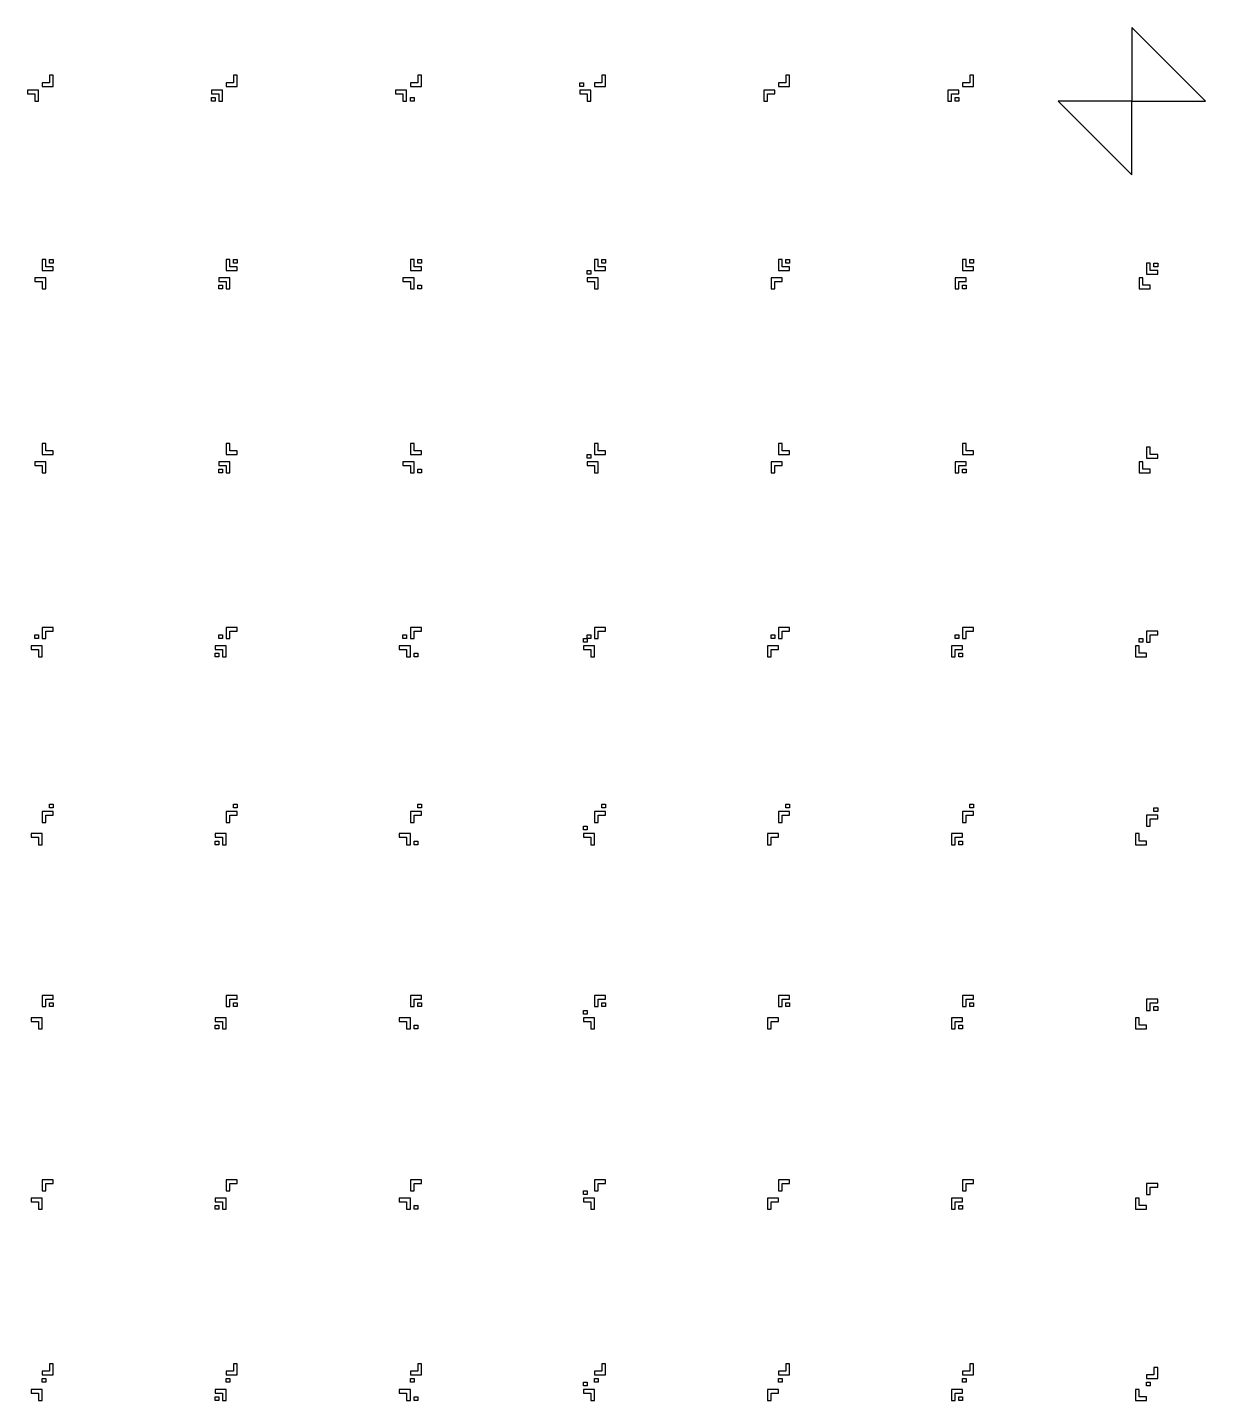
# Model space of a CAD drawing. Extents: x -1486 to 1662, y -1587 to 1493.
# Drawn here: x 954 to 1594, y 747 to 1493 of the extents above; entities that cross this region are included whole.
import ezdxf

# ---------------------------------------------------------------- set-up
doc = ezdxf.new("R2010")
doc.units = 0
doc.header["$MEASUREMENT"] = 0
doc.layers.add('255', color=7, linetype='CONTINUOUS')

msp = doc.modelspace()

# ---------------------------------------------------------------- linework, layer by layer
at = {"layer": '255', "color": 7, "linetype": 'Continuous', "ltscale": 0.75, "flags": 128}
for points in [[(1554.2798, 1452.710775), (1554.2798, 1452.710775), (1594.2798, 1452.710775), (1594.2798, 1452.710775), (1594.2798, 1452.710775), (1554.2798, 1492.710775), (1554.2798, 1492.710775), (1554.2798, 1452.710775)], [(966.2798, 1462.710775), (962.2798, 1462.710775), (962.2798, 1460.710775), (968.2798, 1460.710775), (968.2798, 1466.710775), (966.2798, 1466.710775), (966.2798, 1462.710775)], [(1066.2798, 1462.710775), (1062.2798, 1462.710775), (1062.2798, 1460.710775), (1068.2798, 1460.710775), (1068.2798, 1466.710775), (1066.2798, 1466.710775), (1066.2798, 1462.710775)], [(1166.2798, 1462.710775), (1162.2798, 1462.710775), (1162.2798, 1460.710775), (1168.2798, 1460.710775), (1168.2798, 1466.710775), (1166.2798, 1466.710775), (1166.2798, 1462.710775)], [(1254.2798, 1462.710775), (1256.2798, 1462.710775), (1256.2798, 1460.710775), (1254.2798, 1460.710775), (1254.2798, 1462.710775)], [(1266.2798, 1462.710775), (1262.2798, 1462.710775), (1262.2798, 1460.710775), (1268.2798, 1460.710775), (1268.2798, 1466.710775), (1266.2798, 1466.710775), (1266.2798, 1462.710775)], [(1366.2798, 1462.710775), (1362.2798, 1462.710775), (1362.2798, 1460.710775), (1368.2798, 1460.710775), (1368.2798, 1466.710775), (1366.2798, 1466.710775), (1366.2798, 1462.710775)], [(1466.2798, 1462.710775), (1462.2798, 1462.710775), (1462.2798, 1460.710775), (1468.2798, 1460.710775), (1468.2798, 1466.710775), (1466.2798, 1466.710775), (1466.2798, 1462.710775)], [(958.2798, 1456.710775), (958.2798, 1452.710775), (960.2798, 1452.710775), (960.2798, 1458.710775), (954.2798, 1458.710775), (954.2798, 1456.710775), (958.2798, 1456.710775)], [(1060.2798, 1458.710775), (1054.2798, 1458.710775), (1054.2798, 1456.710775), (1058.2798, 1456.710775), (1058.2798, 1452.710775), (1060.2798, 1452.710775), (1060.2798, 1458.710775)], [(1054.2798, 1454.710775), (1056.2798, 1454.710775), (1056.2798, 1452.710775), (1054.2798, 1452.710775), (1054.2798, 1454.710775)], [(1158.2798, 1456.710775), (1158.2798, 1452.710775), (1160.2798, 1452.710775), (1160.2798, 1458.710775), (1154.2798, 1458.710775), (1154.2798, 1456.710775), (1158.2798, 1456.710775)], [(1162.2798, 1454.710775), (1164.2798, 1454.710775), (1164.2798, 1452.710775), (1162.2798, 1452.710775), (1162.2798, 1454.710775)], [(1260.2798, 1458.710775), (1254.2798, 1458.710775), (1254.2798, 1456.710775), (1258.2798, 1456.710775), (1258.2798, 1452.710775), (1260.2798, 1452.710775), (1260.2798, 1458.710775)], [(1354.2798, 1458.710775), (1354.2798, 1452.710775), (1356.2798, 1452.710775), (1356.2798, 1456.710775), (1360.2798, 1456.710775), (1360.2798, 1458.710775), (1354.2798, 1458.710775)], [(1456.2798, 1456.710775), (1460.2798, 1456.710775), (1460.2798, 1458.710775), (1454.2798, 1458.710775), (1454.2798, 1452.710775), (1456.2798, 1452.710775), (1456.2798, 1456.710775)], [(1458.2798, 1454.710775), (1460.2798, 1454.710775), (1460.2798, 1452.710775), (1458.2798, 1452.710775), (1458.2798, 1454.710775)], [(962.2798, 1360.710775), (968.2798, 1360.710775), (968.2798, 1362.710775), (964.2798, 1362.710775), (964.2798, 1366.710775), (962.2798, 1366.710775), (962.2798, 1360.710775)], [(966.2798, 1366.710775), (968.2798, 1366.710775), (968.2798, 1364.710775), (966.2798, 1364.710775), (966.2798, 1366.710775)], [(1062.2798, 1360.710775), (1068.2798, 1360.710775), (1068.2798, 1362.710775), (1064.2798, 1362.710775), (1064.2798, 1366.710775), (1062.2798, 1366.710775), (1062.2798, 1360.710775)], [(1066.2798, 1366.710775), (1068.2798, 1366.710775), (1068.2798, 1364.710775), (1066.2798, 1364.710775), (1066.2798, 1366.710775)], [(1162.2798, 1360.710775), (1168.2798, 1360.710775), (1168.2798, 1362.710775), (1164.2798, 1362.710775), (1164.2798, 1366.710775), (1162.2798, 1366.710775), (1162.2798, 1360.710775)], [(1166.2798, 1366.710775), (1168.2798, 1366.710775), (1168.2798, 1364.710775), (1166.2798, 1364.710775), (1166.2798, 1366.710775)], [(1262.2798, 1360.710775), (1268.2798, 1360.710775), (1268.2798, 1362.710775), (1264.2798, 1362.710775), (1264.2798, 1366.710775), (1262.2798, 1366.710775), (1262.2798, 1360.710775)], [(1266.2798, 1366.710775), (1268.2798, 1366.710775), (1268.2798, 1364.710775), (1266.2798, 1364.710775), (1266.2798, 1366.710775)], [(1362.2798, 1360.710775), (1368.2798, 1360.710775), (1368.2798, 1362.710775), (1364.2798, 1362.710775), (1364.2798, 1366.710775), (1362.2798, 1366.710775), (1362.2798, 1360.710775)], [(1366.2798, 1366.710775), (1368.2798, 1366.710775), (1368.2798, 1364.710775), (1366.2798, 1364.710775), (1366.2798, 1366.710775)], [(1462.2798, 1360.710775), (1468.2798, 1360.710775), (1468.2798, 1362.710775), (1464.2798, 1362.710775), (1464.2798, 1366.710775), (1462.2798, 1366.710775), (1462.2798, 1360.710775)], [(1466.2798, 1366.710775), (1468.2798, 1366.710775), (1468.2798, 1364.710775), (1466.2798, 1364.710775), (1466.2798, 1366.710775)], [(1258.2798, 1360.710775), (1260.2798, 1360.710775), (1260.2798, 1358.710775), (1258.2798, 1358.710775), (1258.2798, 1360.710775)], [(1562.2798, 1358.710775), (1568.2798, 1358.710775), (1568.2798, 1360.710775), (1564.2798, 1360.710775), (1564.2798, 1364.710775), (1562.2798, 1364.710775), (1562.2798, 1358.710775)], [(1566.2798, 1364.710775), (1568.2798, 1364.710775), (1568.2798, 1362.710775), (1566.2798, 1362.710775), (1566.2798, 1364.710775)], [(962.2798, 1354.710775), (962.2798, 1350.710775), (964.2798, 1350.710775), (964.2798, 1356.710775), (958.2798, 1356.710775), (958.2798, 1354.710775), (962.2798, 1354.710775)], [(1064.2798, 1356.710775), (1058.2798, 1356.710775), (1058.2798, 1354.710775), (1062.2798, 1354.710775), (1062.2798, 1350.710775), (1064.2798, 1350.710775), (1064.2798, 1356.710775)], [(1058.2798, 1352.710775), (1060.2798, 1352.710775), (1060.2798, 1350.710775), (1058.2798, 1350.710775), (1058.2798, 1352.710775)], [(1162.2798, 1354.710775), (1162.2798, 1350.710775), (1164.2798, 1350.710775), (1164.2798, 1356.710775), (1158.2798, 1356.710775), (1158.2798, 1354.710775), (1162.2798, 1354.710775)], [(1166.2798, 1352.710775), (1168.2798, 1352.710775), (1168.2798, 1350.710775), (1166.2798, 1350.710775), (1166.2798, 1352.710775)], [(1264.2798, 1356.710775), (1258.2798, 1356.710775), (1258.2798, 1354.710775), (1262.2798, 1354.710775), (1262.2798, 1350.710775), (1264.2798, 1350.710775), (1264.2798, 1356.710775)], [(1358.2798, 1356.710775), (1358.2798, 1350.710775), (1360.2798, 1350.710775), (1360.2798, 1354.710775), (1364.2798, 1354.710775), (1364.2798, 1356.710775), (1358.2798, 1356.710775)], [(1460.2798, 1354.710775), (1464.2798, 1354.710775), (1464.2798, 1356.710775), (1458.2798, 1356.710775), (1458.2798, 1350.710775), (1460.2798, 1350.710775), (1460.2798, 1354.710775)], [(1462.2798, 1352.710775), (1464.2798, 1352.710775), (1464.2798, 1350.710775), (1462.2798, 1350.710775), (1462.2798, 1352.710775)], [(1558.2798, 1350.710775), (1564.2798, 1350.710775), (1564.2798, 1352.710775), (1560.2798, 1352.710775), (1560.2798, 1356.710775), (1558.2798, 1356.710775), (1558.2798, 1350.710775)], [(964.2798, 1262.710775), (964.2798, 1266.710775), (962.2798, 1266.710775), (962.2798, 1260.710775), (968.2798, 1260.710775), (968.2798, 1262.710775), (964.2798, 1262.710775)], [(1064.2798, 1262.710775), (1064.2798, 1266.710775), (1062.2798, 1266.710775), (1062.2798, 1260.710775), (1068.2798, 1260.710775), (1068.2798, 1262.710775), (1064.2798, 1262.710775)], [(1164.2798, 1262.710775), (1164.2798, 1266.710775), (1162.2798, 1266.710775), (1162.2798, 1260.710775), (1168.2798, 1260.710775), (1168.2798, 1262.710775), (1164.2798, 1262.710775)], [(1264.2798, 1262.710775), (1264.2798, 1266.710775), (1262.2798, 1266.710775), (1262.2798, 1260.710775), (1268.2798, 1260.710775), (1268.2798, 1262.710775), (1264.2798, 1262.710775)], [(1364.2798, 1262.710775), (1364.2798, 1266.710775), (1362.2798, 1266.710775), (1362.2798, 1260.710775), (1368.2798, 1260.710775), (1368.2798, 1262.710775), (1364.2798, 1262.710775)], [(1464.2798, 1262.710775), (1464.2798, 1266.710775), (1462.2798, 1266.710775), (1462.2798, 1260.710775), (1468.2798, 1260.710775), (1468.2798, 1262.710775), (1464.2798, 1262.710775)], [(1564.2798, 1260.710775), (1564.2798, 1264.710775), (1562.2798, 1264.710775), (1562.2798, 1258.710775), (1568.2798, 1258.710775), (1568.2798, 1260.710775), (1564.2798, 1260.710775)], [(962.2798, 1254.710775), (962.2798, 1250.710775), (964.2798, 1250.710775), (964.2798, 1256.710775), (958.2798, 1256.710775), (958.2798, 1254.710775), (962.2798, 1254.710775)], [(1064.2798, 1256.710775), (1058.2798, 1256.710775), (1058.2798, 1254.710775), (1062.2798, 1254.710775), (1062.2798, 1250.710775), (1064.2798, 1250.710775), (1064.2798, 1256.710775)], [(1162.2798, 1254.710775), (1162.2798, 1250.710775), (1164.2798, 1250.710775), (1164.2798, 1256.710775), (1158.2798, 1256.710775), (1158.2798, 1254.710775), (1162.2798, 1254.710775)], [(1258.2798, 1260.710775), (1260.2798, 1260.710775), (1260.2798, 1258.710775), (1258.2798, 1258.710775), (1258.2798, 1260.710775)], [(1264.2798, 1256.710775), (1258.2798, 1256.710775), (1258.2798, 1254.710775), (1262.2798, 1254.710775), (1262.2798, 1250.710775), (1264.2798, 1250.710775), (1264.2798, 1256.710775)], [(1358.2798, 1256.710775), (1358.2798, 1250.710775), (1360.2798, 1250.710775), (1360.2798, 1254.710775), (1364.2798, 1254.710775), (1364.2798, 1256.710775), (1358.2798, 1256.710775)], [(1460.2798, 1254.710775), (1464.2798, 1254.710775), (1464.2798, 1256.710775), (1458.2798, 1256.710775), (1458.2798, 1250.710775), (1460.2798, 1250.710775), (1460.2798, 1254.710775)], [(1558.2798, 1250.710775), (1564.2798, 1250.710775), (1564.2798, 1252.710775), (1560.2798, 1252.710775), (1560.2798, 1256.710775), (1558.2798, 1256.710775), (1558.2798, 1250.710775)], [(1058.2798, 1252.710775), (1060.2798, 1252.710775), (1060.2798, 1250.710775), (1058.2798, 1250.710775), (1058.2798, 1252.710775)], [(1166.2798, 1252.710775), (1168.2798, 1252.710775), (1168.2798, 1250.710775), (1166.2798, 1250.710775), (1166.2798, 1252.710775)], [(1462.2798, 1252.710775), (1464.2798, 1252.710775), (1464.2798, 1250.710775), (1462.2798, 1250.710775), (1462.2798, 1252.710775)], [(964.2798, 1164.710775), (968.2798, 1164.710775), (968.2798, 1166.710775), (962.2798, 1166.710775), (962.2798, 1160.710775), (964.2798, 1160.710775), (964.2798, 1164.710775)], [(1064.2798, 1164.710775), (1068.2798, 1164.710775), (1068.2798, 1166.710775), (1062.2798, 1166.710775), (1062.2798, 1160.710775), (1064.2798, 1160.710775), (1064.2798, 1164.710775)], [(1164.2798, 1164.710775), (1168.2798, 1164.710775), (1168.2798, 1166.710775), (1162.2798, 1166.710775), (1162.2798, 1160.710775), (1164.2798, 1160.710775), (1164.2798, 1164.710775)], [(1264.2798, 1164.710775), (1268.2798, 1164.710775), (1268.2798, 1166.710775), (1262.2798, 1166.710775), (1262.2798, 1160.710775), (1264.2798, 1160.710775), (1264.2798, 1164.710775)], [(1364.2798, 1164.710775), (1368.2798, 1164.710775), (1368.2798, 1166.710775), (1362.2798, 1166.710775), (1362.2798, 1160.710775), (1364.2798, 1160.710775), (1364.2798, 1164.710775)], [(1464.2798, 1164.710775), (1468.2798, 1164.710775), (1468.2798, 1166.710775), (1462.2798, 1166.710775), (1462.2798, 1160.710775), (1464.2798, 1160.710775), (1464.2798, 1164.710775)], [(1564.2798, 1162.710775), (1568.2798, 1162.710775), (1568.2798, 1164.710775), (1562.2798, 1164.710775), (1562.2798, 1158.710775), (1564.2798, 1158.710775), (1564.2798, 1162.710775)], [(960.2798, 1154.710775), (960.2798, 1150.710775), (962.2798, 1150.710775), (962.2798, 1156.710775), (956.2798, 1156.710775), (956.2798, 1154.710775), (960.2798, 1154.710775)], [(958.2798, 1162.710775), (960.2798, 1162.710775), (960.2798, 1160.710775), (958.2798, 1160.710775), (958.2798, 1162.710775)], [(1062.2798, 1156.710775), (1056.2798, 1156.710775), (1056.2798, 1154.710775), (1060.2798, 1154.710775), (1060.2798, 1150.710775), (1062.2798, 1150.710775), (1062.2798, 1156.710775)], [(1058.2798, 1162.710775), (1060.2798, 1162.710775), (1060.2798, 1160.710775), (1058.2798, 1160.710775), (1058.2798, 1162.710775)], [(1160.2798, 1154.710775), (1160.2798, 1150.710775), (1162.2798, 1150.710775), (1162.2798, 1156.710775), (1156.2798, 1156.710775), (1156.2798, 1154.710775), (1160.2798, 1154.710775)], [(1158.2798, 1162.710775), (1160.2798, 1162.710775), (1160.2798, 1160.710775), (1158.2798, 1160.710775), (1158.2798, 1162.710775)], [(1256.2798, 1160.710775), (1258.2798, 1160.710775), (1258.2798, 1158.710775), (1256.2798, 1158.710775), (1256.2798, 1160.710775)], [(1262.2798, 1156.710775), (1256.2798, 1156.710775), (1256.2798, 1154.710775), (1260.2798, 1154.710775), (1260.2798, 1150.710775), (1262.2798, 1150.710775), (1262.2798, 1156.710775)], [(1258.2798, 1162.710775), (1260.2798, 1162.710775), (1260.2798, 1160.710775), (1258.2798, 1160.710775), (1258.2798, 1162.710775)], [(1356.2798, 1156.710775), (1356.2798, 1150.710775), (1358.2798, 1150.710775), (1358.2798, 1154.710775), (1362.2798, 1154.710775), (1362.2798, 1156.710775), (1356.2798, 1156.710775)], [(1358.2798, 1162.710775), (1360.2798, 1162.710775), (1360.2798, 1160.710775), (1358.2798, 1160.710775), (1358.2798, 1162.710775)], [(1458.2798, 1154.710775), (1462.2798, 1154.710775), (1462.2798, 1156.710775), (1456.2798, 1156.710775), (1456.2798, 1150.710775), (1458.2798, 1150.710775), (1458.2798, 1154.710775)], [(1458.2798, 1162.710775), (1460.2798, 1162.710775), (1460.2798, 1160.710775), (1458.2798, 1160.710775), (1458.2798, 1162.710775)], [(1556.2798, 1150.710775), (1562.2798, 1150.710775), (1562.2798, 1152.710775), (1558.2798, 1152.710775), (1558.2798, 1156.710775), (1556.2798, 1156.710775), (1556.2798, 1150.710775)], [(1558.2798, 1160.710775), (1560.2798, 1160.710775), (1560.2798, 1158.710775), (1558.2798, 1158.710775), (1558.2798, 1160.710775)], [(1056.2798, 1152.710775), (1058.2798, 1152.710775), (1058.2798, 1150.710775), (1056.2798, 1150.710775), (1056.2798, 1152.710775)], [(1164.2798, 1152.710775), (1166.2798, 1152.710775), (1166.2798, 1150.710775), (1164.2798, 1150.710775), (1164.2798, 1152.710775)], [(1460.2798, 1152.710775), (1462.2798, 1152.710775), (1462.2798, 1150.710775), (1460.2798, 1150.710775), (1460.2798, 1152.710775)], [(966.2798, 1070.710775), (968.2798, 1070.710775), (968.2798, 1068.710775), (966.2798, 1068.710775), (966.2798, 1070.710775)], [(1066.2798, 1070.710775), (1068.2798, 1070.710775), (1068.2798, 1068.710775), (1066.2798, 1068.710775), (1066.2798, 1070.710775)], [(1166.2798, 1070.710775), (1168.2798, 1070.710775), (1168.2798, 1068.710775), (1166.2798, 1068.710775), (1166.2798, 1070.710775)], [(1266.2798, 1070.710775), (1268.2798, 1070.710775), (1268.2798, 1068.710775), (1266.2798, 1068.710775), (1266.2798, 1070.710775)], [(1366.2798, 1070.710775), (1368.2798, 1070.710775), (1368.2798, 1068.710775), (1366.2798, 1068.710775), (1366.2798, 1070.710775)], [(1466.2798, 1070.710775), (1468.2798, 1070.710775), (1468.2798, 1068.710775), (1466.2798, 1068.710775), (1466.2798, 1070.710775)], [(1566.2798, 1068.710775), (1568.2798, 1068.710775), (1568.2798, 1066.710775), (1566.2798, 1066.710775), (1566.2798, 1068.710775)], [(962.2798, 1066.710775), (962.2798, 1060.710775), (964.2798, 1060.710775), (964.2798, 1064.710775), (968.2798, 1064.710775), (968.2798, 1066.710775), (962.2798, 1066.710775)], [(1062.2798, 1066.710775), (1062.2798, 1060.710775), (1064.2798, 1060.710775), (1064.2798, 1064.710775), (1068.2798, 1064.710775), (1068.2798, 1066.710775), (1062.2798, 1066.710775)], [(1162.2798, 1066.710775), (1162.2798, 1060.710775), (1164.2798, 1060.710775), (1164.2798, 1064.710775), (1168.2798, 1064.710775), (1168.2798, 1066.710775), (1162.2798, 1066.710775)], [(1262.2798, 1066.710775), (1262.2798, 1060.710775), (1264.2798, 1060.710775), (1264.2798, 1064.710775), (1268.2798, 1064.710775), (1268.2798, 1066.710775), (1262.2798, 1066.710775)], [(1362.2798, 1066.710775), (1362.2798, 1060.710775), (1364.2798, 1060.710775), (1364.2798, 1064.710775), (1368.2798, 1064.710775), (1368.2798, 1066.710775), (1362.2798, 1066.710775)], [(1462.2798, 1066.710775), (1462.2798, 1060.710775), (1464.2798, 1060.710775), (1464.2798, 1064.710775), (1468.2798, 1064.710775), (1468.2798, 1066.710775), (1462.2798, 1066.710775)], [(1562.2798, 1064.710775), (1562.2798, 1058.710775), (1564.2798, 1058.710775), (1564.2798, 1062.710775), (1568.2798, 1062.710775), (1568.2798, 1064.710775), (1562.2798, 1064.710775)], [(960.2798, 1052.710775), (960.2798, 1048.710775), (962.2798, 1048.710775), (962.2798, 1054.710775), (956.2798, 1054.710775), (956.2798, 1052.710775), (960.2798, 1052.710775)], [(1062.2798, 1054.710775), (1056.2798, 1054.710775), (1056.2798, 1052.710775), (1060.2798, 1052.710775), (1060.2798, 1048.710775), (1062.2798, 1048.710775), (1062.2798, 1054.710775)], [(1160.2798, 1052.710775), (1160.2798, 1048.710775), (1162.2798, 1048.710775), (1162.2798, 1054.710775), (1156.2798, 1054.710775), (1156.2798, 1052.710775), (1160.2798, 1052.710775)], [(1256.2798, 1058.710775), (1258.2798, 1058.710775), (1258.2798, 1056.710775), (1256.2798, 1056.710775), (1256.2798, 1058.710775)], [(1262.2798, 1054.710775), (1256.2798, 1054.710775), (1256.2798, 1052.710775), (1260.2798, 1052.710775), (1260.2798, 1048.710775), (1262.2798, 1048.710775), (1262.2798, 1054.710775)], [(1356.2798, 1054.710775), (1356.2798, 1048.710775), (1358.2798, 1048.710775), (1358.2798, 1052.710775), (1362.2798, 1052.710775), (1362.2798, 1054.710775), (1356.2798, 1054.710775)], [(1458.2798, 1052.710775), (1462.2798, 1052.710775), (1462.2798, 1054.710775), (1456.2798, 1054.710775), (1456.2798, 1048.710775), (1458.2798, 1048.710775), (1458.2798, 1052.710775)], [(1556.2798, 1048.710775), (1562.2798, 1048.710775), (1562.2798, 1050.710775), (1558.2798, 1050.710775), (1558.2798, 1054.710775), (1556.2798, 1054.710775), (1556.2798, 1048.710775)], [(1056.2798, 1050.710775), (1058.2798, 1050.710775), (1058.2798, 1048.710775), (1056.2798, 1048.710775), (1056.2798, 1050.710775)], [(1164.2798, 1050.710775), (1166.2798, 1050.710775), (1166.2798, 1048.710775), (1164.2798, 1048.710775), (1164.2798, 1050.710775)], [(1460.2798, 1050.710775), (1462.2798, 1050.710775), (1462.2798, 1048.710775), (1460.2798, 1048.710775), (1460.2798, 1050.710775)], [(964.2798, 964.710775), (968.2798, 964.710775), (968.2798, 966.710775), (962.2798, 966.710775), (962.2798, 960.710775), (964.2798, 960.710775), (964.2798, 964.710775)], [(966.2798, 962.710775), (968.2798, 962.710775), (968.2798, 960.710775), (966.2798, 960.710775), (966.2798, 962.710775)], [(1064.2798, 964.710775), (1068.2798, 964.710775), (1068.2798, 966.710775), (1062.2798, 966.710775), (1062.2798, 960.710775), (1064.2798, 960.710775), (1064.2798, 964.710775)], [(1066.2798, 962.710775), (1068.2798, 962.710775), (1068.2798, 960.710775), (1066.2798, 960.710775), (1066.2798, 962.710775)], [(1164.2798, 964.710775), (1168.2798, 964.710775), (1168.2798, 966.710775), (1162.2798, 966.710775), (1162.2798, 960.710775), (1164.2798, 960.710775), (1164.2798, 964.710775)], [(1166.2798, 962.710775), (1168.2798, 962.710775), (1168.2798, 960.710775), (1166.2798, 960.710775), (1166.2798, 962.710775)], [(1264.2798, 964.710775), (1268.2798, 964.710775), (1268.2798, 966.710775), (1262.2798, 966.710775), (1262.2798, 960.710775), (1264.2798, 960.710775), (1264.2798, 964.710775)], [(1266.2798, 962.710775), (1268.2798, 962.710775), (1268.2798, 960.710775), (1266.2798, 960.710775), (1266.2798, 962.710775)], [(1364.2798, 964.710775), (1368.2798, 964.710775), (1368.2798, 966.710775), (1362.2798, 966.710775), (1362.2798, 960.710775), (1364.2798, 960.710775), (1364.2798, 964.710775)], [(1366.2798, 962.710775), (1368.2798, 962.710775), (1368.2798, 960.710775), (1366.2798, 960.710775), (1366.2798, 962.710775)], [(1464.2798, 964.710775), (1468.2798, 964.710775), (1468.2798, 966.710775), (1462.2798, 966.710775), (1462.2798, 960.710775), (1464.2798, 960.710775), (1464.2798, 964.710775)], [(1466.2798, 962.710775), (1468.2798, 962.710775), (1468.2798, 960.710775), (1466.2798, 960.710775), (1466.2798, 962.710775)], [(1564.2798, 962.710775), (1568.2798, 962.710775), (1568.2798, 964.710775), (1562.2798, 964.710775), (1562.2798, 958.710775), (1564.2798, 958.710775), (1564.2798, 962.710775)], [(1256.2798, 958.710775), (1258.2798, 958.710775), (1258.2798, 956.710775), (1256.2798, 956.710775), (1256.2798, 958.710775)], [(1566.2798, 960.710775), (1568.2798, 960.710775), (1568.2798, 958.710775), (1566.2798, 958.710775), (1566.2798, 960.710775)], [(960.2798, 952.710775), (960.2798, 948.710775), (962.2798, 948.710775), (962.2798, 954.710775), (956.2798, 954.710775), (956.2798, 952.710775), (960.2798, 952.710775)], [(1062.2798, 954.710775), (1056.2798, 954.710775), (1056.2798, 952.710775), (1060.2798, 952.710775), (1060.2798, 948.710775), (1062.2798, 948.710775), (1062.2798, 954.710775)], [(1056.2798, 950.710775), (1058.2798, 950.710775), (1058.2798, 948.710775), (1056.2798, 948.710775), (1056.2798, 950.710775)], [(1160.2798, 952.710775), (1160.2798, 948.710775), (1162.2798, 948.710775), (1162.2798, 954.710775), (1156.2798, 954.710775), (1156.2798, 952.710775), (1160.2798, 952.710775)], [(1164.2798, 950.710775), (1166.2798, 950.710775), (1166.2798, 948.710775), (1164.2798, 948.710775), (1164.2798, 950.710775)], [(1262.2798, 954.710775), (1256.2798, 954.710775), (1256.2798, 952.710775), (1260.2798, 952.710775), (1260.2798, 948.710775), (1262.2798, 948.710775), (1262.2798, 954.710775)], [(1356.2798, 954.710775), (1356.2798, 948.710775), (1358.2798, 948.710775), (1358.2798, 952.710775), (1362.2798, 952.710775), (1362.2798, 954.710775), (1356.2798, 954.710775)], [(1458.2798, 952.710775), (1462.2798, 952.710775), (1462.2798, 954.710775), (1456.2798, 954.710775), (1456.2798, 948.710775), (1458.2798, 948.710775), (1458.2798, 952.710775)], [(1460.2798, 950.710775), (1462.2798, 950.710775), (1462.2798, 948.710775), (1460.2798, 948.710775), (1460.2798, 950.710775)], [(1556.2798, 948.710775), (1562.2798, 948.710775), (1562.2798, 950.710775), (1558.2798, 950.710775), (1558.2798, 954.710775), (1556.2798, 954.710775), (1556.2798, 948.710775)], [(962.2798, 866.710775), (962.2798, 860.710775), (964.2798, 860.710775), (964.2798, 864.710775), (968.2798, 864.710775), (968.2798, 866.710775), (962.2798, 866.710775)], [(1062.2798, 866.710775), (1062.2798, 860.710775), (1064.2798, 860.710775), (1064.2798, 864.710775), (1068.2798, 864.710775), (1068.2798, 866.710775), (1062.2798, 866.710775)], [(1162.2798, 866.710775), (1162.2798, 860.710775), (1164.2798, 860.710775), (1164.2798, 864.710775), (1168.2798, 864.710775), (1168.2798, 866.710775), (1162.2798, 866.710775)], [(1262.2798, 866.710775), (1262.2798, 860.710775), (1264.2798, 860.710775), (1264.2798, 864.710775), (1268.2798, 864.710775), (1268.2798, 866.710775), (1262.2798, 866.710775)], [(1362.2798, 866.710775), (1362.2798, 860.710775), (1364.2798, 860.710775), (1364.2798, 864.710775), (1368.2798, 864.710775), (1368.2798, 866.710775), (1362.2798, 866.710775)], [(1462.2798, 866.710775), (1462.2798, 860.710775), (1464.2798, 860.710775), (1464.2798, 864.710775), (1468.2798, 864.710775), (1468.2798, 866.710775), (1462.2798, 866.710775)], [(1256.2798, 860.710775), (1258.2798, 860.710775), (1258.2798, 858.710775), (1256.2798, 858.710775), (1256.2798, 860.710775)], [(1562.2798, 864.710775), (1562.2798, 858.710775), (1564.2798, 858.710775), (1564.2798, 862.710775), (1568.2798, 862.710775), (1568.2798, 864.710775), (1562.2798, 864.710775)], [(960.2798, 854.710775), (960.2798, 850.710775), (962.2798, 850.710775), (962.2798, 856.710775), (956.2798, 856.710775), (956.2798, 854.710775), (960.2798, 854.710775)], [(1062.2798, 856.710775), (1056.2798, 856.710775), (1056.2798, 854.710775), (1060.2798, 854.710775), (1060.2798, 850.710775), (1062.2798, 850.710775), (1062.2798, 856.710775)], [(1056.2798, 852.710775), (1058.2798, 852.710775), (1058.2798, 850.710775), (1056.2798, 850.710775), (1056.2798, 852.710775)], [(1160.2798, 854.710775), (1160.2798, 850.710775), (1162.2798, 850.710775), (1162.2798, 856.710775), (1156.2798, 856.710775), (1156.2798, 854.710775), (1160.2798, 854.710775)], [(1164.2798, 852.710775), (1166.2798, 852.710775), (1166.2798, 850.710775), (1164.2798, 850.710775), (1164.2798, 852.710775)], [(1262.2798, 856.710775), (1256.2798, 856.710775), (1256.2798, 854.710775), (1260.2798, 854.710775), (1260.2798, 850.710775), (1262.2798, 850.710775), (1262.2798, 856.710775)], [(1356.2798, 856.710775), (1356.2798, 850.710775), (1358.2798, 850.710775), (1358.2798, 854.710775), (1362.2798, 854.710775), (1362.2798, 856.710775), (1356.2798, 856.710775)], [(1458.2798, 854.710775), (1462.2798, 854.710775), (1462.2798, 856.710775), (1456.2798, 856.710775), (1456.2798, 850.710775), (1458.2798, 850.710775), (1458.2798, 854.710775)], [(1460.2798, 852.710775), (1462.2798, 852.710775), (1462.2798, 850.710775), (1460.2798, 850.710775), (1460.2798, 852.710775)], [(1556.2798, 850.710775), (1562.2798, 850.710775), (1562.2798, 852.710775), (1558.2798, 852.710775), (1558.2798, 856.710775), (1556.2798, 856.710775), (1556.2798, 850.710775)], [(968.2798, 760.710775), (968.2798, 766.710775), (966.2798, 766.710775), (966.2798, 762.710775), (962.2798, 762.710775), (962.2798, 760.710775), (968.2798, 760.710775)], [(1068.2798, 760.710775), (1068.2798, 766.710775), (1066.2798, 766.710775), (1066.2798, 762.710775), (1062.2798, 762.710775), (1062.2798, 760.710775), (1068.2798, 760.710775)], [(1168.2798, 760.710775), (1168.2798, 766.710775), (1166.2798, 766.710775), (1166.2798, 762.710775), (1162.2798, 762.710775), (1162.2798, 760.710775), (1168.2798, 760.710775)], [(1268.2798, 760.710775), (1268.2798, 766.710775), (1266.2798, 766.710775), (1266.2798, 762.710775), (1262.2798, 762.710775), (1262.2798, 760.710775), (1268.2798, 760.710775)], [(1368.2798, 760.710775), (1368.2798, 766.710775), (1366.2798, 766.710775), (1366.2798, 762.710775), (1362.2798, 762.710775), (1362.2798, 760.710775), (1368.2798, 760.710775)], [(1468.2798, 760.710775), (1468.2798, 766.710775), (1466.2798, 766.710775), (1466.2798, 762.710775), (1462.2798, 762.710775), (1462.2798, 760.710775), (1468.2798, 760.710775)], [(1568.2798, 758.710775), (1568.2798, 764.710775), (1566.2798, 764.710775), (1566.2798, 760.710775), (1562.2798, 760.710775), (1562.2798, 758.710775), (1568.2798, 758.710775)], [(962.2798, 758.710775), (964.2798, 758.710775), (964.2798, 756.710775), (962.2798, 756.710775), (962.2798, 758.710775)], [(1062.2798, 758.710775), (1064.2798, 758.710775), (1064.2798, 756.710775), (1062.2798, 756.710775), (1062.2798, 758.710775)], [(1162.2798, 758.710775), (1164.2798, 758.710775), (1164.2798, 756.710775), (1162.2798, 756.710775), (1162.2798, 758.710775)], [(1256.2798, 756.710775), (1258.2798, 756.710775), (1258.2798, 754.710775), (1256.2798, 754.710775), (1256.2798, 756.710775)], [(1262.2798, 758.710775), (1264.2798, 758.710775), (1264.2798, 756.710775), (1262.2798, 756.710775), (1262.2798, 758.710775)], [(1362.2798, 758.710775), (1364.2798, 758.710775), (1364.2798, 756.710775), (1362.2798, 756.710775), (1362.2798, 758.710775)], [(1462.2798, 758.710775), (1464.2798, 758.710775), (1464.2798, 756.710775), (1462.2798, 756.710775), (1462.2798, 758.710775)], [(1562.2798, 756.710775), (1564.2798, 756.710775), (1564.2798, 754.710775), (1562.2798, 754.710775), (1562.2798, 756.710775)], [(960.2798, 750.710775), (960.2798, 746.710775), (962.2798, 746.710775), (962.2798, 752.710775), (956.2798, 752.710775), (956.2798, 750.710775), (960.2798, 750.710775)], [(1062.2798, 752.710775), (1056.2798, 752.710775), (1056.2798, 750.710775), (1060.2798, 750.710775), (1060.2798, 746.710775), (1062.2798, 746.710775), (1062.2798, 752.710775)], [(1056.2798, 748.710775), (1058.2798, 748.710775), (1058.2798, 746.710775), (1056.2798, 746.710775), (1056.2798, 748.710775)], [(1160.2798, 750.710775), (1160.2798, 746.710775), (1162.2798, 746.710775), (1162.2798, 752.710775), (1156.2798, 752.710775), (1156.2798, 750.710775), (1160.2798, 750.710775)], [(1164.2798, 748.710775), (1166.2798, 748.710775), (1166.2798, 746.710775), (1164.2798, 746.710775), (1164.2798, 748.710775)], [(1262.2798, 752.710775), (1256.2798, 752.710775), (1256.2798, 750.710775), (1260.2798, 750.710775), (1260.2798, 746.710775), (1262.2798, 746.710775), (1262.2798, 752.710775)], [(1356.2798, 752.710775), (1356.2798, 746.710775), (1358.2798, 746.710775), (1358.2798, 750.710775), (1362.2798, 750.710775), (1362.2798, 752.710775), (1356.2798, 752.710775)], [(1458.2798, 750.710775), (1462.2798, 750.710775), (1462.2798, 752.710775), (1456.2798, 752.710775), (1456.2798, 746.710775), (1458.2798, 746.710775), (1458.2798, 750.710775)], [(1460.2798, 748.710775), (1462.2798, 748.710775), (1462.2798, 746.710775), (1460.2798, 746.710775), (1460.2798, 748.710775)], [(1556.2798, 746.710775), (1562.2798, 746.710775), (1562.2798, 748.710775), (1558.2798, 748.710775), (1558.2798, 752.710775), (1556.2798, 752.710775), (1556.2798, 746.710775)]]:
    msp.add_lwpolyline(points, close=True, dxfattribs=at)
at = {"layer": '255', "color": 7, "linetype": 'Continuous', "ltscale": 2, "flags": 128}
msp.add_lwpolyline([(1554.2798, 1452.710775), (1514.2798, 1452.710775), (1514.2798, 1452.710775), (1554.2798, 1412.710775), (1554.2798, 1412.710775), (1554.2798, 1412.710775), (1554.2798, 1452.710775)], close=True, dxfattribs=at)

doc.saveas('drawing.dxf')
